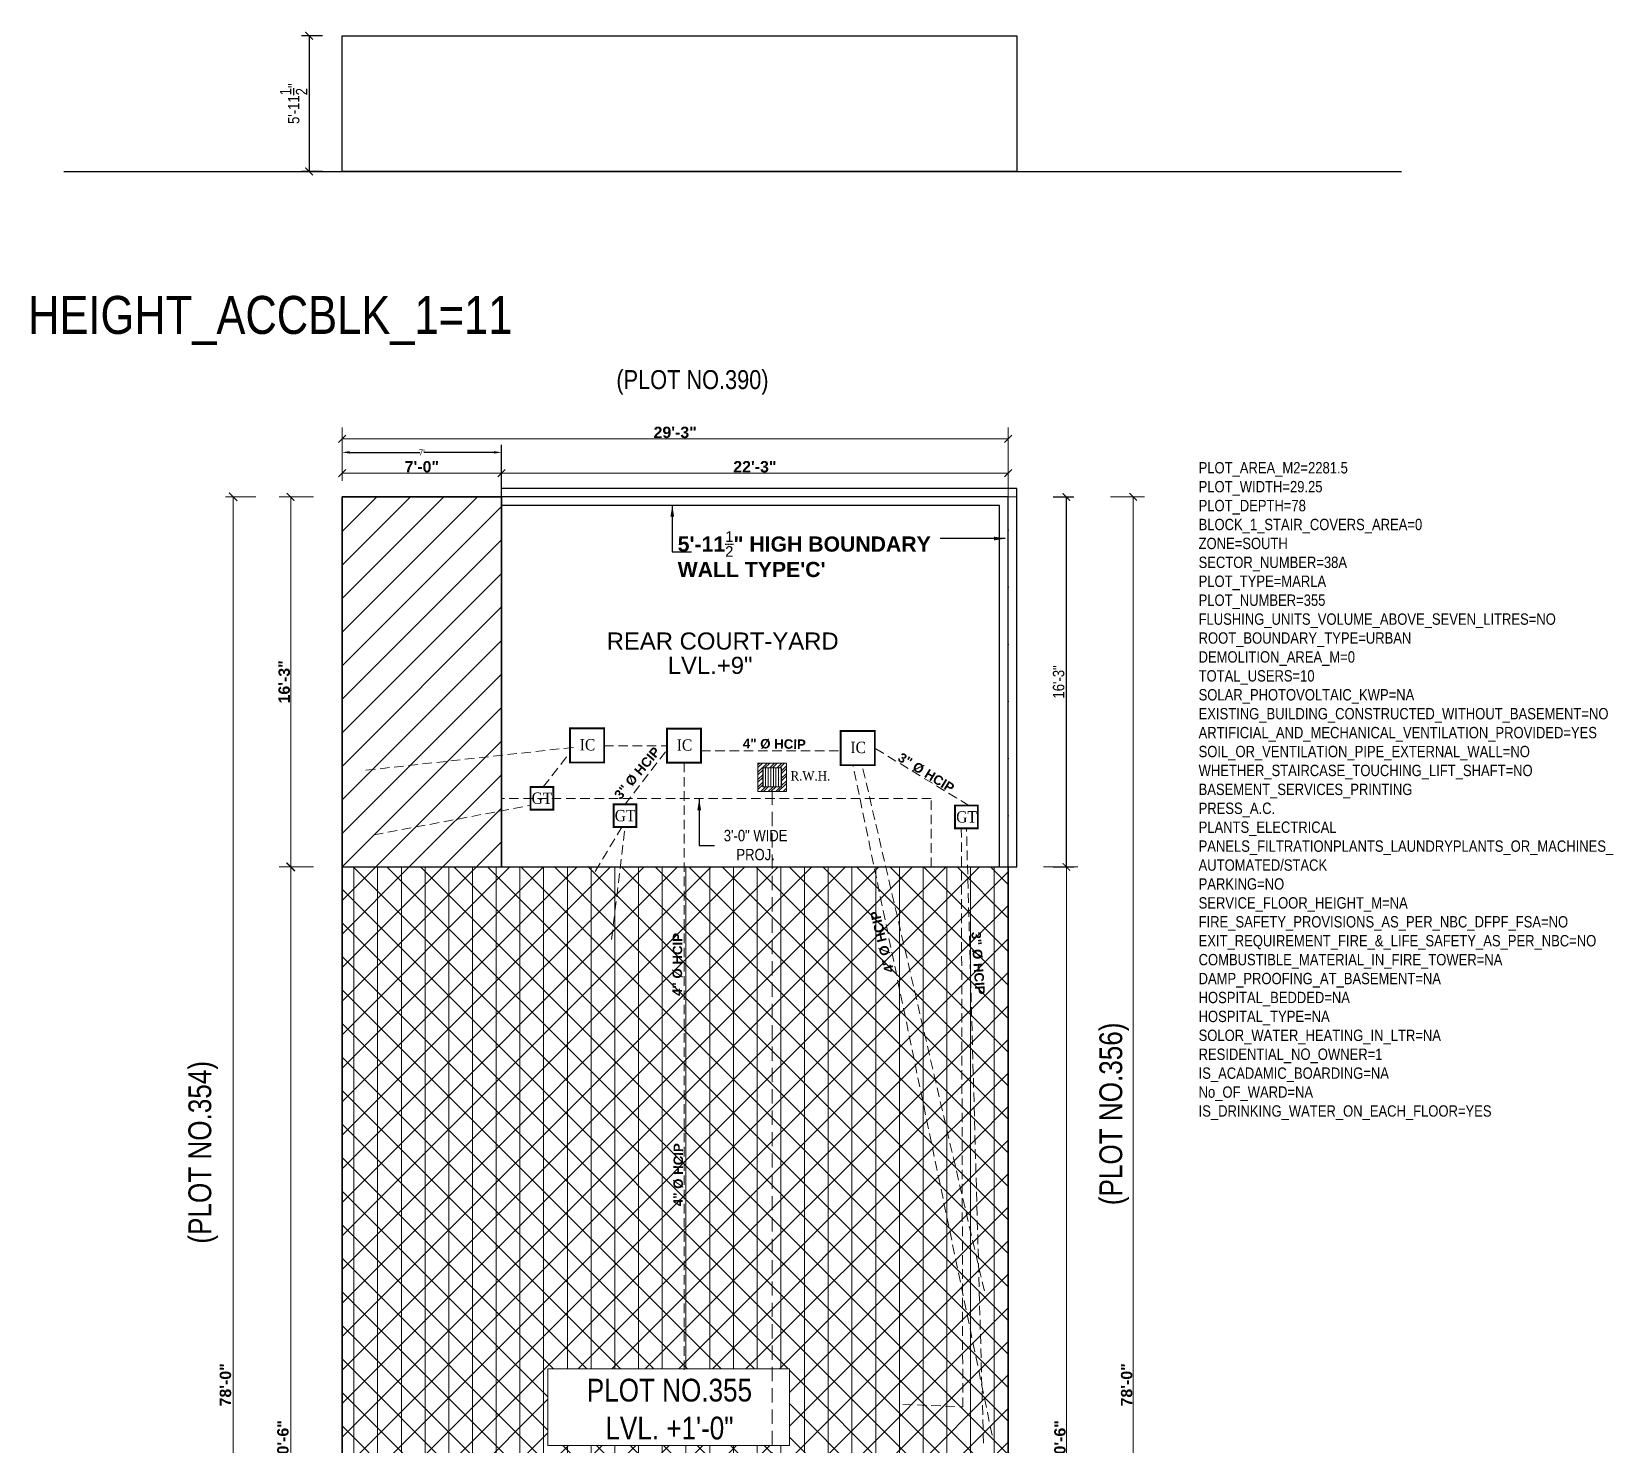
# Model space of a CAD drawing. Header units: feet. Extents: x 12125 to 16886, y -11859 to -10215.
# Drawn here: x 12125 to 12959, y -11117 to -10372 of the extents above; entities that cross this region are included whole.
import ezdxf

# ---------------------------------------------------------------- set-up
doc = ezdxf.new("R2010")
doc.units = ezdxf.units.FT
doc.header["$MEASUREMENT"] = 0
doc.header["$PDMODE"] = 2
for name, pattern in [('ACAD_ISO04W100', [30, 24, -3, 0, -3]), ('DASHED', [0.75, 0.5, -0.25]), ('HIDDEN', [0.375, 0.25, -0.125]), ('HIDDEN2', [0.1875, 0.125, -0.0625])]:
    doc.linetypes.add(name, pattern=pattern)
doc.layers.get('0').update_dxf_attribs({"lineweight": 30})
doc.layers.add('ACCBLK_1', color=7, linetype='Continuous')
doc.layers.add('ACCBLK_1_DIST_BOUNDARY', color=7, linetype='Continuous')
for name, color, linetype, plot in [('BLK_1_COVERED_AREA', 140, 'Continuous', False), ('BLK_1_LVL_0_BLDG_FOOT_PRINT', 1, 'Continuous', False), ('BLK_1_LVL_0_REAR_SETBACK', 11, 'Continuous', False), ('COMPOUNDWALL', 4, 'Continuous', False), ('PLAN_INFO', 1, 'Continuous', False), ('PLOT_BOUNDARY', 70, 'Continuous', False)]:
    doc.layers.add(name, color=color, linetype=linetype, plot=plot)
for name, color, linetype, lineweight in [('BOUNDARY', 181, 'Continuous', 25), ('center line', 253, 'ACAD_ISO04W100', 5), ('DIM 01', 7, 'Continuous', 9), ('dimensiom', 35, 'Continuous', 25), ('DOTTED', 15, 'DASHED', 18), ('HATCH', 9, 'Continuous', 20), ('P-SOIL', 6, 'Continuous', 18), ('P-STORM', 60, 'Continuous', 13), ('P-TEXT', 7, 'Continuous', 13), ('P-WASTE', 130, 'Continuous', 18), ('pub health ser', 22, 'Continuous', 30), ('SANTRY TEXT', 174, 'Continuous', 9), ('TEXT', 7, 'Continuous', 30), ('WALL', 10, 'Continuous', 30)]:
    doc.layers.add(name, color=color, linetype=linetype, lineweight=lineweight)
doc.styles.add('AR. FOOT', font='arialbd.ttf')
doc.styles.add('AR. TEXT 01', font='arialbd.ttf')
doc.styles.add('PLU', font='times.ttf', dxfattribs={"width": 0.9})
doc.styles.get("Standard").update_dxf_attribs({"font": 'ARIALN.TTF'})
doc.dimstyles.new('DIM 50', dxfattribs={"dimtxt": 6, "dimasz": 3, "dimexe": 6, "dimexo": 4, "dimgap": 0.3125, "dimtad": 1, "dimzin": 3, "dimdsep": 46, "dimlunit": 4, "dimtxsty": 'AR. TEXT 01', "dimblk": 'DOT', "dimcen": 0.09, "dimclrd": 256, "dimclre": 256, "dimclrt": 256, "dimazin": 0, "dimtfac": 0.8, "dimtofl": 0, "dimtmove": 1, "dimatfit": 3, "dimfxl": 6, "dimfxlon": 1, "dimfrac": 1, "dimtolj": 1, "dimtzin": 0, "dimlwd": -1, "dimlwe": -1, "dimarcsym": 1})
doc.dimstyles.get("Standard").update_dxf_attribs({"dimtxt": 6, "dimasz": 4, "dimexe": 4, "dimexo": 4, "dimgap": 1, "dimtad": 1, "dimdec": 1, "dimzin": 3, "dimdsep": 46, "dimlunit": 4, "dimtxsty": 'Standard', "dimblk": 'ARCHTICK', "dimcen": 0.09, "dimadec": 0, "dimazin": 0, "dimtfac": 1.005, "dimtdec": 1, "dimtofl": 0, "dimtmove": 2, "dimatfit": 3, "dimfxl": 4, "dimfxlon": 1, "dimtolj": 1, "dimtzin": 0, "dimarcsym": 0})
doc.dimstyles.new('STANDARD$0', dxfattribs={"dimscale": 0, "dimtxt": 3, "dimasz": 4, "dimexe": 4, "dimexo": 4, "dimgap": 0, "dimtad": 0, "dimdec": 1, "dimlfac": -1, "dimrnd": 0.5, "dimzin": 0, "dimdsep": 46, "dimlunit": 4, "dimtxsty": 'Standard', "dimcen": 0.09375, "dimdle": 6, "dimclrd": 256, "dimclre": 256, "dimclrt": 256, "dimadec": 0, "dimazin": 0, "dimtfac": 1, "dimtdec": 1, "dimtmove": 0, "dimatfit": 3, "dimldrblk": 'OBLIQUE', "dimfxl": 1, "dimtolj": 1, "dimtzin": 0, "dimlwd": -1, "dimlwe": -1, "dimarcsym": 0})
pattern_1 = [(-135, (-196454.782, 74953.631), (8.83883476, -8.83883476), [])]
pattern_2 = [(90, (-196454.782, 74953.631), (-12.5, 0), [])]

# ---------------------------------------------------------------- blocks, each defined once
blk = doc.blocks.new('_ArchTick')
at = {"color": 0, "linetype": 'ByBlock', "const_width": 0.15}
blk.add_lwpolyline([(-0.5, -0.5), (0.5, 0.5)], dxfattribs=at)
blk = doc.blocks.new('*D390')
at = {"layer": 'COMPOUNDWALL', "color": 0, "lineweight": -2, "transparency": 16777216}
for p, q in [((12278.59, -10374.47), (12267.59, -10374.47)), ((12271.59, -10374.47), (12271.59, -10445.97)), ((12278.59, -10445.97), (12267.59, -10445.97))]:
    blk.add_line(p, q, dxfattribs=at)
at = {"layer": 'Defpoints', "color": 0, "transparency": 16777216}
for p in [(12644.53, -10374.47), (12271.59, -10445.97), (12289.03, -10445.97)]:
    blk.add_point(p, dxfattribs=at)
at = {"layer": 'COMPOUNDWALL', "color": 0, "lineweight": -2, "transparency": 16777216, "xscale": 4, "yscale": 4, "zscale": 4}
for p, rotation in [((12271.59, -10374.47), 90), ((12271.59, -10445.97), 270)]:
    blk.add_blockref('_ArchTick', p, dxfattribs=dict(at, rotation=rotation))
at = {"layer": 'COMPOUNDWALL', "color": 0, "transparency": 16777216, "insert": (12263.48, -10410.22), "char_height": 6, "attachment_point": 5, "rotation": 90}
blk.add_mtext('\\A1;5\'-11{\\H1.005x;\\S1/2;}"', dxfattribs=at)
blk = doc.blocks.new('*D392')
at = {"layer": 'Defpoints', "color": 0, "transparency": 16777216}
for p in [(12289.03, -10604.98), (12289.03, -10612.98), (12373.03, -10612.98)]:
    blk.add_point(p, dxfattribs=at)
at = {"layer": 'DIM 01', "transparency": 16777216}
for p, q in [((12289.03, -10608.98), (12289.03, -10598.98)), ((12373.03, -10608.98), (12373.03, -10598.98)), ((12373.03, -10604.98), (12289.03, -10604.98))]:
    blk.add_line(p, q, dxfattribs=at)
at = {"layer": 'DIM 01', "transparency": 16777216, "xscale": 4, "yscale": 4, "zscale": 4, "rotation": 180}
blk.add_blockref('_ArchTick', (12289.03, -10604.98), dxfattribs=at)
at = {"layer": 'DIM 01', "transparency": 16777216, "xscale": 4, "yscale": 4, "zscale": 4}
blk.add_blockref('_ArchTick', (12373.03, -10604.98), dxfattribs=at)
at = {"layer": 'DIM 01', "transparency": 16777216, "insert": (12331.03, -10601.61), "char_height": 6, "attachment_point": 5, "style": 'AR. TEXT 01'}
blk.add_mtext('\\A1;7\'-0"', dxfattribs=at)
blk = doc.blocks.new('_Dot')
at = {"color": 0, "linetype": 'ByBlock', "lineweight": -2}
blk.add_line((-0.5, 0), (-1, 0), dxfattribs=at)
at = {"color": 0, "linetype": 'ByBlock', "const_width": 0.5}
blk.add_lwpolyline([(-0.25, 0, 1), (0.25, 0, 1)], format="xyb", close=True, dxfattribs=at)
blk = doc.blocks.new('*D393')
at = {"layer": 'Defpoints', "color": 0, "transparency": 16777216}
for p in [(12640.03, -10604.98), (12373.03, -10612.98), (12640.03, -10617.48)]:
    blk.add_point(p, dxfattribs=at)
at = {"layer": 'DIM 01', "transparency": 16777216}
for p, q in [((12373.03, -10608.98), (12373.03, -10598.98)), ((12640.03, -10613.48), (12640.03, -10598.98)), ((12373.03, -10604.98), (12640.03, -10604.98))]:
    blk.add_line(p, q, dxfattribs=at)
at = {"layer": 'DIM 01', "transparency": 16777216, "xscale": 4, "yscale": 4, "zscale": 4, "rotation": 180}
blk.add_blockref('_ArchTick', (12373.03, -10604.98), dxfattribs=at)
at = {"layer": 'DIM 01', "transparency": 16777216, "xscale": 4, "yscale": 4, "zscale": 4}
blk.add_blockref('_ArchTick', (12640.03, -10604.98), dxfattribs=at)
at = {"layer": 'DIM 01', "transparency": 16777216, "insert": (12506.53, -10601.61), "char_height": 6, "attachment_point": 5, "style": 'AR. TEXT 01'}
blk.add_mtext('\\A1;22\'-3"', dxfattribs=at)
blk = doc.blocks.new('*D394')
at = {"layer": 'Defpoints', "color": 0, "transparency": 16777216}
for p in [(12640.03, -10586.89), (12289.03, -10647.78), (12640.03, -10657.62)]:
    blk.add_point(p, dxfattribs=at)
at = {"layer": 'DIM 01', "transparency": 16777216}
for p, q in [((12289.03, -10598.89), (12289.03, -10580.89)), ((12640.03, -10598.89), (12640.03, -10580.89)), ((12289.03, -10586.89), (12640.03, -10586.89))]:
    blk.add_line(p, q, dxfattribs=at)
at = {"layer": 'DIM 01', "transparency": 16777216, "xscale": 4, "yscale": 4, "zscale": 4, "rotation": 180}
blk.add_blockref('_ArchTick', (12289.03, -10586.89), dxfattribs=at)
at = {"layer": 'DIM 01', "transparency": 16777216, "xscale": 4, "yscale": 4, "zscale": 4}
blk.add_blockref('_ArchTick', (12640.03, -10586.89), dxfattribs=at)
at = {"layer": 'DIM 01', "transparency": 16777216, "insert": (12464.53, -10583.51), "char_height": 6, "attachment_point": 5, "style": 'AR. TEXT 01'}
blk.add_mtext('\\A1;29\'-3"', dxfattribs=at)
blk = doc.blocks.new('*D395')
at = {"layer": 'Defpoints', "color": 0, "transparency": 16777216}
for p in [(12331.03, -10617.48), (12231.62, -11553.48), (12465.04, -11553.48)]:
    blk.add_point(p, dxfattribs=at)
at = {"layer": 'DIM 01', "transparency": 16777216}
for p, q in [((12243.62, -10617.48), (12227.62, -10617.48)), ((12231.62, -10617.48), (12231.62, -11553.48)), ((12243.62, -11553.48), (12227.62, -11553.48))]:
    blk.add_line(p, q, dxfattribs=at)
at = {"layer": 'DIM 01', "transparency": 16777216, "xscale": 4.5, "yscale": 4.5, "zscale": 4.5}
for p, rotation in [((12231.62, -10617.48), 90), ((12231.62, -11553.48), 270)]:
    blk.add_blockref('_ArchTick', p, dxfattribs=dict(at, rotation=rotation))
at = {"layer": 'DIM 01', "transparency": 16777216, "insert": (12227.55, -11085.48), "char_height": 6, "attachment_point": 5, "rotation": 90, "style": 'AR. TEXT 01'}
blk.add_mtext('\\A1;78\'-0"', dxfattribs=at)
blk = doc.blocks.new('*D397')
at = {"layer": 'Defpoints', "color": 0, "transparency": 16777216}
for p in [(12261.9, -10812.48), (12373.03, -10812.48), (12314.53, -11418.48)]:
    blk.add_point(p, dxfattribs=at)
at = {"layer": 'DIM 01', "transparency": 16777216}
for p, q in [((12273.9, -10812.48), (12257.9, -10812.48)), ((12261.9, -11418.48), (12261.9, -10812.48)), ((12273.9, -11418.48), (12257.9, -11418.48))]:
    blk.add_line(p, q, dxfattribs=at)
at = {"layer": 'DIM 01', "transparency": 16777216, "xscale": 4.5, "yscale": 4.5, "zscale": 4.5}
for p, rotation in [((12261.9, -10812.48), 90), ((12261.9, -11418.48), 270)]:
    blk.add_blockref('_ArchTick', p, dxfattribs=dict(at, rotation=rotation))
at = {"layer": 'DIM 01', "transparency": 16777216, "insert": (12257.84, -11115.48), "char_height": 6, "attachment_point": 5, "rotation": 90, "style": 'AR. TEXT 01'}
blk.add_mtext('\\A1;{\\fArial|b1|i0|c0|p34;50\'-6"}', dxfattribs=at)
blk = doc.blocks.new('*D398')
at = {"layer": 'Defpoints', "color": 0, "transparency": 16777216}
for p in [(12261.9, -10617.48), (12331.03, -10617.48), (12373.03, -10812.48)]:
    blk.add_point(p, dxfattribs=at)
at = {"layer": 'DIM 01', "transparency": 16777216}
for p, q in [((12273.9, -10617.48), (12255.9, -10617.48)), ((12261.9, -10812.48), (12261.9, -10617.48)), ((12273.9, -10812.48), (12255.9, -10812.48))]:
    blk.add_line(p, q, dxfattribs=at)
at = {"layer": 'DIM 01', "transparency": 16777216, "xscale": 4, "yscale": 4, "zscale": 4}
for p, rotation in [((12261.9, -10617.48), 90), ((12261.9, -10812.48), 270)]:
    blk.add_blockref('_ArchTick', p, dxfattribs=dict(at, rotation=rotation))
at = {"layer": 'DIM 01', "transparency": 16777216, "insert": (12258.52, -10714.98), "char_height": 6, "attachment_point": 5, "rotation": 90, "style": 'AR. TEXT 01'}
blk.add_mtext('\\A1;16\'-3"', dxfattribs=at)
blk = doc.blocks.new('*D400')
at = {"layer": 'Defpoints', "color": 0, "transparency": 16777216}
for p in [(12599.53, -10812.48), (12670.71, -10812.48), (12617.1, -11418.48)]:
    blk.add_point(p, dxfattribs=at)
at = {"layer": 'DIM 01', "transparency": 16777216}
for p, q in [((12658.71, -10812.48), (12676.71, -10812.48)), ((12670.71, -11418.48), (12670.71, -10812.48)), ((12658.71, -11418.48), (12676.71, -11418.48))]:
    blk.add_line(p, q, dxfattribs=at)
at = {"layer": 'DIM 01', "transparency": 16777216, "xscale": 4, "yscale": 4, "zscale": 4}
for p, rotation in [((12670.71, -10812.48), 90), ((12670.71, -11418.48), 270)]:
    blk.add_blockref('_ArchTick', p, dxfattribs=dict(at, rotation=rotation))
at = {"layer": 'DIM 01', "transparency": 16777216, "insert": (12667.34, -11115.48), "char_height": 6, "attachment_point": 5, "rotation": 90, "style": 'AR. TEXT 01'}
blk.add_mtext('\\A1;50\'-6"', dxfattribs=at)
blk = doc.blocks.new('*D401')
at = {"layer": 'BLK_1_LVL_0_REAR_SETBACK', "color": 0, "lineweight": -2, "transparency": 16777216}
for p, q in [((12663.71, -10617.48), (12674.71, -10617.48)), ((12670.71, -10812.48), (12670.71, -10617.48)), ((12663.71, -10812.48), (12674.71, -10812.48))]:
    blk.add_line(p, q, dxfattribs=at)
at = {"layer": 'Defpoints', "color": 0, "transparency": 16777216}
for p in [(12623.95, -10617.48), (12670.71, -10617.48), (12599.53, -10812.48)]:
    blk.add_point(p, dxfattribs=at)
at = {"layer": 'BLK_1_LVL_0_REAR_SETBACK', "color": 0, "lineweight": -2, "transparency": 16777216, "xscale": 4, "yscale": 4, "zscale": 4}
for p, rotation in [((12670.71, -10617.48), 90), ((12670.71, -10812.48), 270)]:
    blk.add_blockref('_ArchTick', p, dxfattribs=dict(at, rotation=rotation))
at = {"layer": 'BLK_1_LVL_0_REAR_SETBACK', "color": 0, "transparency": 16777216, "insert": (12666.64, -10714.98), "char_height": 6, "attachment_point": 5, "rotation": 90}
blk.add_mtext('\\A1;16\'-3"', dxfattribs=at)
blk = doc.blocks.new('*D402')
at = {"layer": 'Defpoints', "color": 0, "transparency": 16777216}
for p in [(12574.24, -10617.48), (12705.89, -10617.48), (12608.28, -11553.48)]:
    blk.add_point(p, dxfattribs=at)
at = {"layer": 'DIM 01', "transparency": 16777216}
for p, q in [((12693.89, -10617.48), (12711.89, -10617.48)), ((12705.89, -11553.48), (12705.89, -10617.48)), ((12693.89, -11553.48), (12711.89, -11553.48))]:
    blk.add_line(p, q, dxfattribs=at)
at = {"layer": 'DIM 01', "transparency": 16777216, "xscale": 4, "yscale": 4, "zscale": 4}
for p, rotation in [((12705.89, -10617.48), 90), ((12705.89, -11553.48), 270)]:
    blk.add_blockref('_ArchTick', p, dxfattribs=dict(at, rotation=rotation))
at = {"layer": 'DIM 01', "transparency": 16777216, "insert": (12702.51, -11085.48), "char_height": 6, "attachment_point": 5, "rotation": 90, "style": 'AR. TEXT 01'}
blk.add_mtext('\\A1;78\'-0"', dxfattribs=at)
blk = doc.blocks.new('fr df')
at = {"layer": 'P-STORM'}
h = blk.add_hatch(dxfattribs=at)
h.set_pattern_fill('STEEL', color=8, scale=1.014706, angle=-90, style=0)
h.set_pattern_definition([(315, (0, 0), (0.089688176, 0.089688176), []), (315, (0.06342, 0), (0.089688176, 0.089688176), [])])
h.paths.add_polyline_path([(552.252, -1363.059), (552.252, -1363.749), (552.942, -1363.749), (552.942, -1363.059)])
h.paths.add_polyline_path([(552.825, -1363.176), (552.825, -1363.633), (552.368, -1363.633), (552.368, -1363.176)], flags=16)
h = blk.add_hatch(dxfattribs=at)
h.set_pattern_fill('LINE', color=8, scale=0.5, angle=270, style=0)
h.paths.add_polyline_path([(552.368, -1363.633), (552.825, -1363.633), (552.825, -1363.176), (552.368, -1363.176)])
at = {"layer": 'P-STORM', "lineweight": 15}
for points in [[(552.252, -1363.059), (552.252, -1363.749), (552.942, -1363.749), (552.942, -1363.059)], [(552.368, -1363.176), (552.368, -1363.633), (552.825, -1363.633), (552.825, -1363.176)]]:
    blk.add_lwpolyline(points, close=True, dxfattribs=at)
blk = doc.blocks.new('*D459')
at = {"layer": 'ACCBLK_1_DIST_BOUNDARY', "transparency": 16777216}
for p, q in [((12293.03, -10593.99), (12329.91, -10593.99)), ((12369.03, -10593.99), (12332.16, -10593.99)), ((12373.03, -10613.48), (12373.03, -10589.99))]:
    blk.add_line(p, q, dxfattribs=at)
for points in [[(12293.03, -10593.33), (12293.03, -10594.66), (12289.03, -10593.99)], [(12369.03, -10593.33), (12369.03, -10594.66), (12373.03, -10593.99)]]:
    blk.add_solid(points, dxfattribs=at)
at = {"layer": 'Defpoints', "color": 0, "transparency": 16777216}
for p in [(12289.03, -10593.99), (12289.03, -10593.99), (12373.03, -10617.48)]:
    blk.add_point(p, dxfattribs=at)
at = {"layer": 'ACCBLK_1_DIST_BOUNDARY', "transparency": 16777216, "insert": (12331.03, -10593.99), "char_height": 3, "attachment_point": 5}
blk.add_mtext("\\A1;7'", dxfattribs=at)
blk = doc.blocks.new('_Oblique')
at = {"layer": 'dimensiom', "color": 0, "lineweight": -2}
blk.add_line((-0.5, -0.5), (0.5, 0.5), dxfattribs=at)

msp = doc.modelspace()

# ---------------------------------------------------------------- hatches: boundary and pattern name
at = {"layer": 'HATCH'}
h = msp.add_hatch(dxfattribs=at)
h.set_pattern_fill('ANSI31', color=256, scale=100, angle=180, style=0)
h.set_pattern_definition(pattern_1)
h.paths.add_polyline_path([(12373.034, -10812.483), (12373.034, -10622.003), (12373.034, -10622.003), (12373.034, -10621.983), (12373.034, -10621.983), (12373.034, -10621.963), (12373.034, -10621.963), (12373.034, -10617.483), (12373.034, -10617.483), (12289.034, -10617.483), (12289.034, -10617.483), (12289.034, -10812.483), (12289.034, -10812.483)])
h = msp.add_hatch(dxfattribs=at)
h.set_pattern_fill('ANSI31', color=256, scale=100, angle=180, style=0)
h.set_pattern_definition(pattern_1)
h.paths.add_polyline_path([(12469.199, -10812.483), (12373.034, -10812.483), (12289.034, -10812.483), (12289.034, -11418.483), (12284.534, -11418.483), (12284.534, -11436.483), (12293.534, -11436.483), (12293.534, -11418.483), (12469.199, -11418.483), (12469.199, -11117.425), (12397.385, -11117.425), (12397.385, -11077.018), (12469.199, -11077.018)])
h.paths.add_polyline_path([(12569.393, -10812.483), (12469.199, -10812.483), (12469.199, -11077.018), (12524.713, -11077.018), (12524.713, -11117.425), (12469.199, -11117.425), (12469.199, -11418.483), (12552.016, -11418.483), (12617.808, -11176.861), (12617.608, -11227.582), (12590.403, -11418.483), (12635.534, -11418.483), (12635.534, -11436.483), (12644.534, -11436.483), (12644.534, -11418.483), (12640.034, -11418.483), (12640.034, -10812.483), (12635.534, -10812.483), (12618.617, -10812.483), (12626.171, -11085.785)])
h.paths.add_polyline_path([(12615.399, -10812.483), (12575.527, -10812.483), (12615.842, -10985.866)], flags=16)
h.paths.add_polyline_path([(12575.527, -10812.483), (12569.393, -10812.483), (12615.972, -11036.692), (12615.842, -10985.866)], flags=17)
h.paths.add_polyline_path([(12618.617, -10812.483), (12615.399, -10812.483), (12615.842, -10985.866), (12624.43, -11022.8)], flags=17)
h.paths.add_polyline_path([(12617.608, -11227.582), (12617.808, -11176.861), (12552.016, -11418.483), (12590.403, -11418.483)], flags=17)
h.paths.add_polyline_path([(12624.43, -11022.8), (12615.842, -10985.866), (12615.972, -11036.692), (12626.171, -11085.785)], flags=17)
h.paths.add_polyline_path([(12318.675, -11261.794), (12323.845, -11295.154), (12334.027, -11293.577), (12328.857, -11260.216)], flags=24)
h.paths.add_polyline_path([(12332.913, -11251.677), (12345.429, -11285.111), (12355.079, -11281.498), (12342.563, -11248.065)], flags=24)
h.paths.add_polyline_path([(12471.176, -11384.143), (12471.366, -11348.444), (12461.062, -11348.389), (12460.872, -11384.088)], flags=9)
h.paths.add_polyline_path([(12471.073, -11254.75), (12471.262, -11219.051), (12460.959, -11218.996), (12460.769, -11254.695)], flags=9)
h.paths.add_polyline_path([(12471.511, -10992.263), (12471.701, -10956.564), (12461.398, -10956.509), (12461.208, -10992.208)], flags=9)
h.paths.add_polyline_path([(12471.076, -10881.44), (12471.266, -10845.742), (12460.962, -10845.687), (12460.772, -10881.386)], flags=9)
h.paths.add_polyline_path([(12586.95, -11293.399), (12598.693, -11259.686), (12588.962, -11256.297), (12577.22, -11290.01)], flags=24)
h.paths.add_polyline_path([(12617.588, -10846.081), (12620.013, -10881.697), (12630.293, -10880.997), (12627.867, -10845.381)], flags=25)
h.paths.add_polyline_path([(12583.098, -10867.692), (12574.631, -10833.012), (12564.621, -10835.456), (12573.089, -10870.136)], flags=25)
h = msp.add_hatch(dxfattribs=at)
h.set_pattern_fill('ANSI31', color=256, scale=100, angle=45, style=0)
h.set_pattern_definition(pattern_2)
h.paths.add_polyline_path([(12469.199, -10812.483), (12373.034, -10812.483), (12289.034, -10812.483), (12289.034, -11418.483), (12284.534, -11418.483), (12284.534, -11436.483), (12293.534, -11436.483), (12293.534, -11418.483), (12469.199, -11418.483), (12469.199, -11117.425), (12397.385, -11117.425), (12397.385, -11077.018), (12469.199, -11077.018)])
h.paths.add_polyline_path([(12569.393, -10812.483), (12469.199, -10812.483), (12469.199, -11077.018), (12524.713, -11077.018), (12524.713, -11117.425), (12469.199, -11117.425), (12469.199, -11418.483), (12552.016, -11418.483), (12617.808, -11176.861), (12617.608, -11227.582), (12590.403, -11418.483), (12635.534, -11418.483), (12635.534, -11436.483), (12644.534, -11436.483), (12644.534, -11418.483), (12640.034, -11418.483), (12640.034, -10812.483), (12635.534, -10812.483), (12618.617, -10812.483), (12626.171, -11085.785)])
h.paths.add_polyline_path([(12617.608, -11227.582), (12617.808, -11176.861), (12552.016, -11418.483), (12590.403, -11418.483)], flags=17)
h.paths.add_polyline_path([(12615.399, -10812.483), (12575.527, -10812.483), (12615.842, -10985.866)], flags=16)
h.paths.add_polyline_path([(12575.527, -10812.483), (12569.393, -10812.483), (12615.972, -11036.692), (12615.842, -10985.866)], flags=17)
h.paths.add_polyline_path([(12618.617, -10812.483), (12615.399, -10812.483), (12615.842, -10985.866), (12624.43, -11022.8)], flags=17)
h.paths.add_polyline_path([(12318.675, -11261.794), (12323.845, -11295.154), (12334.027, -11293.577), (12328.857, -11260.216)], flags=24)
h.paths.add_polyline_path([(12332.913, -11251.677), (12345.429, -11285.111), (12355.079, -11281.498), (12342.563, -11248.065)], flags=24)
h.paths.add_polyline_path([(12471.176, -11384.143), (12471.366, -11348.444), (12461.062, -11348.389), (12460.872, -11384.088)], flags=9)
h.paths.add_polyline_path([(12471.073, -11254.75), (12471.262, -11219.051), (12460.959, -11218.996), (12460.769, -11254.695)], flags=9)
h.paths.add_polyline_path([(12471.511, -10992.263), (12471.701, -10956.564), (12461.398, -10956.509), (12461.208, -10992.208)], flags=9)
h.paths.add_polyline_path([(12471.076, -10881.44), (12471.266, -10845.742), (12460.962, -10845.687), (12460.772, -10881.386)], flags=9)
h.paths.add_polyline_path([(12586.95, -11293.399), (12598.693, -11259.686), (12588.962, -11256.297), (12577.22, -11290.01)], flags=24)
h.paths.add_polyline_path([(12617.588, -10846.081), (12620.013, -10881.697), (12630.293, -10880.997), (12627.867, -10845.381)], flags=25)
h.paths.add_polyline_path([(12583.098, -10867.692), (12574.631, -10833.012), (12564.621, -10835.456), (12573.089, -10870.136)], flags=25)
h = msp.add_hatch(dxfattribs=at)
h.set_pattern_fill('ANSI31', color=256, scale=100, angle=90, style=0)
h.set_pattern_definition([(135, (-196454.782, 74953.631), (-8.83883476, -8.83883476), [])])
h.paths.add_polyline_path([(12373.034, -10812.483), (12289.034, -10812.483), (12289.034, -11418.483), (12284.534, -11418.483), (12284.534, -11436.483), (12293.534, -11436.483), (12293.534, -11418.483), (12469.199, -11418.483), (12469.199, -11117.425), (12397.385, -11117.425), (12397.385, -11077.018), (12469.199, -11077.018), (12469.199, -10812.483)])
h.paths.add_polyline_path([(12569.393, -10812.483), (12469.199, -10812.483), (12469.199, -11077.018), (12524.713, -11077.018), (12524.713, -11117.425), (12469.199, -11117.425), (12469.199, -11418.483), (12552.016, -11418.483), (12617.808, -11176.861), (12617.608, -11227.582), (12590.403, -11418.483), (12635.534, -11418.483), (12635.534, -11436.483), (12644.534, -11436.483), (12644.534, -11418.483), (12640.034, -11418.483), (12640.034, -10812.483), (12635.534, -10812.483), (12618.617, -10812.483), (12626.171, -11085.785)])
h.paths.add_polyline_path([(12615.399, -10812.483), (12575.527, -10812.483), (12615.842, -10985.866)], flags=16)
h.paths.add_polyline_path([(12618.617, -10812.483), (12615.399, -10812.483), (12615.842, -10985.866), (12624.43, -11022.8)], flags=17)
h.paths.add_polyline_path([(12575.527, -10812.483), (12569.393, -10812.483), (12615.972, -11036.692), (12615.842, -10985.866)], flags=17)
h.paths.add_polyline_path([(12624.43, -11022.8), (12615.842, -10985.866), (12615.972, -11036.692), (12626.171, -11085.785)], flags=17)
h.paths.add_polyline_path([(12617.608, -11227.582), (12617.808, -11176.861), (12552.016, -11418.483), (12590.403, -11418.483)], flags=17)
h.paths.add_polyline_path([(12318.675, -11261.794), (12323.845, -11295.154), (12334.027, -11293.577), (12328.857, -11260.216)], flags=24)
h.paths.add_polyline_path([(12332.913, -11251.677), (12345.429, -11285.111), (12355.079, -11281.498), (12342.563, -11248.065)], flags=24)
h.paths.add_polyline_path([(12471.176, -11384.143), (12471.366, -11348.444), (12461.062, -11348.389), (12460.872, -11384.088)], flags=9)
h.paths.add_polyline_path([(12471.073, -11254.75), (12471.262, -11219.051), (12460.959, -11218.996), (12460.769, -11254.695)], flags=9)
h.paths.add_polyline_path([(12471.511, -10992.263), (12471.701, -10956.564), (12461.398, -10956.509), (12461.208, -10992.208)], flags=9)
h.paths.add_polyline_path([(12471.076, -10881.44), (12471.266, -10845.742), (12460.962, -10845.687), (12460.772, -10881.386)], flags=9)
h.paths.add_polyline_path([(12586.95, -11293.399), (12598.693, -11259.686), (12588.962, -11256.297), (12577.22, -11290.01)], flags=24)
h.paths.add_polyline_path([(12617.588, -10846.081), (12620.013, -10881.697), (12630.293, -10880.997), (12627.867, -10845.381)], flags=25)
h.paths.add_polyline_path([(12583.098, -10867.692), (12574.631, -10833.012), (12564.621, -10835.456), (12573.089, -10870.136)], flags=25)
h = msp.add_hatch(dxfattribs=at)
h.set_pattern_fill('ANSI31', color=256, scale=100, angle=45, style=0)
h.set_pattern_definition(pattern_2)
h.paths.add_polyline_path([(12626.171, -11085.785), (12624.43, -11022.8), (12624.43, -11022.8), (12615.842, -10985.866), (12615.842, -10985.866), (12615.972, -11036.692), (12615.972, -11036.692)])

# ---------------------------------------------------------------- linework, layer by layer
msp.add_line((12142.382, -10445.968), (12847.384, -10445.968))
msp.add_lwpolyline([(12289.034, -10374.468), (12644.534, -10374.468), (12644.534, -10445.968), (12289.034, -10445.968)], close=True)
at = {"layer": 'ACCBLK_1'}
msp.add_lwpolyline([(12373.034, -10617.483), (12289.034, -10617.483), (12289.034, -10812.483), (12373.034, -10812.483)], close=True, dxfattribs=at)
at = {"layer": 'BLK_1_COVERED_AREA'}
msp.add_lwpolyline([(12289.034, -10812.483), (12289.034, -10617.483), (12373.034, -10617.483), (12373.034, -10812.483), (12640.034, -10812.483), (12640.034, -11418.483), (12289.034, -11418.483), (12289.034, -10812.483)], dxfattribs=at)
at = {"layer": 'BLK_1_LVL_0_BLDG_FOOT_PRINT', "color": 25}
msp.add_lwpolyline([(12289.034, -10812.483), (12640.034, -10812.483), (12640.034, -11418.483), (12289.034, -11418.483)], close=True, dxfattribs=at)
at = {"layer": 'BLK_1_LVL_0_REAR_SETBACK'}
msp.add_lwpolyline([(12373.034, -10812.483), (12640.034, -10812.483), (12640.034, -10617.483), (12373.034, -10617.483)], close=True, dxfattribs=at)
at = {"layer": 'BOUNDARY', "ltscale": 10}
for p, q in [((12644.534, -10612.983), (12373.034, -10612.983)), ((12373.034, -10617.483), (12373.034, -10612.983)), ((12644.534, -10812.483), (12644.534, -10612.983)), ((12635.534, -10621.983), (12373.034, -10621.983)), ((12635.534, -10812.483), (12635.534, -10621.983))]:
    msp.add_line(p, q, dxfattribs=at)
at = {"layer": 'center line'}
for p, q in [((12644.534, -10617.483), (12289.034, -10617.483)), ((12640.034, -10812.483), (12640.034, -10612.983))]:
    msp.add_line(p, q, dxfattribs=at)
at = {"layer": 'DIM 01'}
msp.add_line((12373.034, -10812.483), (12289.034, -10812.483), dxfattribs=at)
msp.add_lwpolyline([(12397.385, -11077.018), (12524.713, -11077.018), (12524.713, -11117.425), (12397.385, -11117.425)], close=True, dxfattribs=at)
at = {"layer": 'DOTTED', "ltscale": 10}
for p, q in [((12599.534, -10776.483), (12373.034, -10776.483)), ((12599.534, -10812.483), (12599.534, -10776.483))]:
    msp.add_line(p, q, dxfattribs=at)
at = {"layer": 'P-SOIL', "linetype": 'DASHED', "ltscale": 10}
for p, q in [((12478.199, -10751.255), (12551.745, -10751.255)), ((12469.199, -10757.608), (12469.199, -11078.253))]:
    msp.add_line(p, q, dxfattribs=at)
for points in [[(12301.572, -10761.542), (12413.432, -10749.194)], [(12427.104, -10748.608), (12460.199, -10748.608)], [(12438.109, -10779.498), (12460.199, -10750.778)], [(12619.319, -10780.146), (12569.745, -10749.868)], [(12631.63, -11112.057), (12558.254, -10758.868)], [(12627.496, -11035.983), (12563.061, -10758.868)]]:
    msp.add_lwpolyline(points, dxfattribs=at)
at = {"layer": 'P-STORM', "linetype": 'HIDDEN', "ltscale": 30}
msp.add_line((12515.676, -10772.208), (12515.676, -11567.276), dxfattribs=at)
at = {"layer": 'P-WASTE', "linetype": 'DASHED', "ltscale": 10}
for points in [[(12394.981, -10770.324), (12409.104, -10752.213)], [(12305.709, -10795.632), (12305.709, -10795.632), (12388.178, -10780.041)], [(12422.441, -10814.844), (12436.404, -10791.498)], [(12431.05, -10850.663), (12438.109, -10791.498)], [(12584.534, -11095.776), (12616.127, -11097.074), (12615.347, -10792.146)], [(12627.014, -11116.253), (12618.055, -10792.146)]]:
    msp.add_lwpolyline(points, dxfattribs=at)
at = {"layer": 'PLOT_BOUNDARY'}
msp.add_lwpolyline([(12289.034, -11553.483), (12640.034, -11553.483), (12640.034, -10617.483), (12289.034, -10617.483)], close=True, dxfattribs=at)
at = {"layer": 'pub health ser', "const_width": 1}
for points in [[(12427.104, -10757.446), (12409.104, -10757.446), (12409.104, -10739.446), (12427.104, -10739.446), (12427.104, -10757.446)], [(12478.199, -10757.608), (12460.199, -10757.608), (12460.199, -10739.608), (12478.199, -10739.608), (12478.199, -10757.608)], [(12569.745, -10758.868), (12551.745, -10758.868), (12551.745, -10740.868), (12569.745, -10740.868), (12569.745, -10758.868)], [(12388.288, -10770.324), (12388.288, -10782.324), (12400.288, -10782.324), (12400.288, -10770.324), (12388.288, -10770.324)], [(12432.109, -10779.498), (12432.109, -10791.498), (12444.109, -10791.498), (12444.109, -10779.498), (12432.109, -10779.498)], [(12612.055, -10780.146), (12612.055, -10792.146), (12624.055, -10792.146), (12624.055, -10780.146), (12612.055, -10780.146)]]:
    msp.add_lwpolyline(points, dxfattribs=at)
at = {"layer": 'WALL', "ltscale": 5}
for p, q in [((12289.034, -10617.483), (12289.034, -11418.483)), ((12289.034, -10617.483), (12373.034, -10617.483)), ((12373.034, -10812.483), (12640.034, -10812.483)), ((12635.534, -10812.483), (12644.534, -10812.483)), ((12640.034, -11418.483), (12640.034, -10812.483))]:
    msp.add_line(p, q, dxfattribs=at)
at = {"layer": 'WALL', "ltscale": 10}
for q in [(12373.034, -10617.483), (12373.034, -10812.483), (12373.034, -10621.983)]:
    msp.add_line((12373.034, -10621.983), q, dxfattribs=at)

# ---------------------------------------------------------------- block references
at = {"layer": 'P-STORM', "extrusion": (0, 0, -1), "xscale": 21.73913043338689, "yscale": 21.73913043338689, "zscale": -21.73913043349489}
msp.add_blockref('fr df', (-24528.648, 18873.981), dxfattribs=at)

# ---------------------------------------------------------------- texts
at = {"layer": 'ACCBLK_1', "insert": (12123.5, -10511.567), "char_height": 20, "attachment_point": 1}
msp.add_mtext_dynamic_manual_height_columns('HEIGHT_ACCBLK_1=11', width=7.71384, gutter_width=5, heights=[0], dxfattribs=at)
at = {"layer": 'HATCH', "insert": (12463.724, -10958.092), "char_height": 5, "width": 69.42303, "attachment_point": 3, "rotation": 89.695412, "style": 'AR. FOOT'}
msp.add_mtext('{\\fArial|b1|i0|c0|p34;4" Ø HCIP}', dxfattribs=at)
at = {"layer": 'P-TEXT', "style": 'PLU', "width": 0.9}
for s, p in [('IC', (12414.28, -10751.093)), ('IC', (12465.375, -10751.255)), ('IC', (12556.921, -10752.515)), ('GT', (12388.891, -10779.286)), ('GT', (12432.713, -10788.46)), ('GT', (12612.658, -10789.108))]:
    msp.add_text(s, height=6, dxfattribs=at).set_placement(p)
at = {"layer": 'P-TEXT', "color": 5, "insert": (12525.34, -10761.99), "char_height": 5, "width": 7.97347, "attachment_point": 1, "style": 'PLU'}
msp.add_mtext('R.W.H.', dxfattribs=at)
at = {"layer": 'PLAN_INFO', "insert": (12740.404, -10599.113), "char_height": 5.9816, "attachment_point": 1}
msp.add_mtext_dynamic_manual_height_columns('PLOT_AREA_M2=2281.5\\PPLOT_WIDTH=29.25\\PPLOT_DEPTH=78\\PBLOCK_1_STAIR_COVERS_AREA=0\\PZONE=SOUTH\\PSECTOR_NUMBER=38A\\PPLOT_TYPE=MARLA\\PPLOT_NUMBER=355\\PFLUSHING_UNITS_VOLUME_ABOVE_SEVEN_LITRES=NO\\PROOT_BOUNDARY_TYPE=URBAN\\PDEMOLITION_AREA_M=0\\PTOTAL_USERS=10\\PSOLAR_PHOTOVOLTAIC_KWP=NA\\PEXISTING_BUILDING_CONSTRUCTED_WITHOUT_BASEMENT=NO\\PARTIFICIAL_AND_MECHANICAL_VENTILATION_PROVIDED=YES\\PSOIL_OR_VENTILATION_PIPE_EXTERNAL_WALL=NO\\PWHETHER_STAIRCASE_TOUCHING_LIFT_SHAFT=NO\\PBASEMENT_SERVICES_PRINTING PRESS_A.C. PLANTS_ELECTRICAL PANELS_FILTRATIONPLANTS_LAUNDRYPLANTS_OR_MACHINES_ AUTOMATED/STACK PARKING=NO\\PSERVICE_FLOOR_HEIGHT_M=NA\\PFIRE_SAFETY_PROVISIONS_AS_PER_NBC_DFPF_FSA=NO\\PEXIT_REQUIREMENT_FIRE_&_LIFE_SAFETY_AS_PER_NBC=NO\\PCOMBUSTIBLE_MATERIAL_IN_FIRE_TOWER=NA\\PDAMP_PROOFING_AT_BASEMENT=NA\\PHOSPITAL_BEDDED=NA  \\PHOSPITAL_TYPE=NA\\PSOLOR_WATER_HEATING_IN_LTR=NA\\PRESIDENTIAL_NO_OWNER=1\\PIS_ACADAMIC_BOARDING=NA\\PNo_OF_WARD=NA  \\PIS_DRINKING_WATER_ON_EACH_FLOOR=YES', width=89.99066, gutter_width=5, heights=[373.899], dxfattribs=at)
at = {"layer": 'SANTRY TEXT', "ltscale": 12, "char_height": 5, "width": 69.42303, "attachment_point": 3, "style": 'AR. FOOT'}
for s, insert, rotation in [('{\\fArial|b1|i0|c0|p34;4" Ø HCIP}', (12533.45, -10745.346), 359.217632), ('{\\fArial|b1|i0|c0|p34;3" Ø HCIP}', (12453.25, -10748.719), 50.102184), ('{\\fArial|b1|i0|c0|p34;3" Ø HCIP}', (12612.262, -10769.369), 328.335666), ('{\\fArial|b1|i0|c0|p34;4" Ø HCIP}', (12567.262, -10836.428), 103.720429), ('{\\fArial|b1|i0|c0|p34;4" Ø HCIP}', (12463.288, -10847.27), 89.695412), ('{\\fArial|b1|i0|c0|p34;3" Ø HCIP}', (12627.857, -10879.589), 273.896026)]:
    msp.add_mtext(s, dxfattribs=dict(at, insert=insert, rotation=rotation))
at = {"layer": 'TEXT', "linetype": 'HIDDEN2'}
for s, insert, char_height, width, attachment_point in [('\\A1;(PLOT NO.390)', (12433.547, -10550.657), 10, 119.45601, 1), ('\\A1;{\\fArial|b1|i0|c0|p34;\\H2x;5\'-11\\fArial|b0|i0|c0|p0;{\\H0.7x;\\S1/2;}\\fArial|b1|i0|c0|p34;" HIGH BOUNDARY WALL TYPE\'C\'}', (12465.872, -10635.607, -0.904), 4, 155.58129, 1), ('\\A1;{\\fArial|b0|i0|c0|p34;REAR COURT-YARD}', (12489.576, -10688.933), 9, 262.31216, 2), ('\\A1;{\\fArial|b0|i0|c0|p34;LVL.+9"}', (12482.958, -10701.76), 9, 100.11875, 2)]:
    msp.add_mtext(s, dxfattribs=dict(at, insert=insert, char_height=char_height, width=width, attachment_point=attachment_point))
at = {"layer": 'TEXT', "ltscale": 10, "insert": (12506.944, -10809.059), "char_height": 6, "width": 51.84599, "attachment_point": 8}
msp.add_mtext('\\A1;3\'-0" WIDE PROJ.', dxfattribs=at)
at = {"layer": 'TEXT', "linetype": 'HIDDEN2', "char_height": 12, "width": 147.71007, "attachment_point": 1, "rotation": 90}
for s, insert in [('\\A1;(PLOT NO.356)', (12688.137, -10990.767)), ('\\A1;(PLOT NO.354)', (12208.023, -11011.037))]:
    msp.add_mtext(s, dxfattribs=dict(at, insert=insert))
at = {"layer": 'TEXT', "insert": (12461.521, -11082.253), "char_height": 12, "width": 152.44783, "attachment_point": 2}
msp.add_mtext('\\A1;PLOT NO.355\\PLVL. +1\'-0"', dxfattribs=at)

# ---------------------------------------------------------------- dimensions: what is measured, and where the dimension line sits
at = {"layer": 'ACCBLK_1_DIST_BOUNDARY'}
dim = msp.add_linear_dim(base=(12289.034, -10593.994), p1=(12373.034, -10617.483), p2=(12289.034, -10593.994), dimstyle='STANDARD$0', override={"dimscale": 1}, dxfattribs=at)
dim.commit()
dim.dimension.update_dxf_attribs({"geometry": '*D459', "text_midpoint": (12331.034, -10593.994)})
at = {"layer": 'BLK_1_LVL_0_REAR_SETBACK', "color": 2}
dim = msp.add_linear_dim(base=(12670.708, -10617.483), p1=(12599.534, -10812.483), p2=(12623.955, -10617.483), angle=90, dimstyle='Standard', override={"dimfxl": 7}, dxfattribs=at)
dim.commit()
dim.dimension.update_dxf_attribs({"geometry": '*D401', "text_midpoint": (12666.645, -10714.983)})
at = {"layer": 'COMPOUNDWALL', "color": 2}
dim = msp.add_linear_dim(base=(12271.586, -10445.968), p1=(12644.534, -10374.468), p2=(12289.034, -10445.968), angle=90, dimstyle='Standard', override={"dimfxl": 7}, dxfattribs=at)
dim.commit()
dim.dimension.update_dxf_attribs({"geometry": '*D390', "text_midpoint": (12263.475, -10410.218)})
at = {"layer": 'DIM 01'}
for base, p1, p2, picture, middle in [((12640.034, -10586.89), (12289.034, -10647.78), (12640.034, -10657.622), '*D394', (12464.534, -10583.512)), ((12289.034, -10604.983), (12373.034, -10612.983), (12289.034, -10612.983), '*D392', (12331.034, -10601.611)), ((12640.034, -10604.983), (12373.034, -10612.983), (12640.034, -10617.483), '*D393', (12506.534, -10601.611))]:
    dim = msp.add_linear_dim(base=base, p1=p1, p2=p2, dimstyle='DIM 50', override={"dimtxt": 6, "dimasz": 4, "dimlfac": 1, "dimblk1": 'ArchTick', "dimblk2": 'ArchTick', "dimsah": 1, "dimfxl": 12}, dxfattribs=at)
    dim.commit()
    dim.dimension.update_dxf_attribs({"geometry": picture, "text_midpoint": middle})
for base, p1, p2, override, picture, middle in [((12231.618, -11553.483), (12331.034, -10617.483), (12465.037, -11553.483), {"dimasz": 4.5, "dimexe": 4, "dimgap": 1, "dimlfac": 1, "dimblk1": 'ArchTick', "dimblk2": 'ArchTick', "dimsah": 1, "dimfxl": 12}, '*D395', (12227.552, -11085.483)), ((12261.897, -10617.483), (12373.034, -10812.483), (12331.034, -10617.483), {"dimtxt": 6, "dimasz": 4, "dimlfac": 1, "dimblk1": 'ArchTick', "dimblk2": 'ArchTick', "dimsah": 1, "dimfxl": 12}, '*D398', (12258.524, -10714.983)), ((12705.886, -10617.483), (12608.28, -11553.483), (12574.24, -10617.483), {"dimtxt": 6, "dimasz": 4, "dimlfac": 1, "dimblk1": 'ArchTick', "dimblk2": 'ArchTick', "dimsah": 1, "dimfxl": 12}, '*D402', (12702.507, -11085.483)), ((12670.708, -10812.483), (12617.101, -11418.483), (12599.534, -10812.483), {"dimtxt": 6, "dimasz": 4, "dimlfac": 1, "dimblk1": 'ArchTick', "dimblk2": 'ArchTick', "dimsah": 1, "dimfxl": 12}, '*D400', (12667.335, -11115.483))]:
    dim = msp.add_linear_dim(base=base, p1=p1, p2=p2, angle=90, dimstyle='DIM 50', override=override, dxfattribs=at)
    dim.commit()
    dim.dimension.update_dxf_attribs({"geometry": picture, "text_midpoint": middle})
dim = msp.add_linear_dim(base=(12261.897, -10812.483), p1=(12314.534, -11418.483), p2=(12373.034, -10812.483), angle=90, text='{\\fArial|b1|i0|c0|p34;<>}', dimstyle='DIM 50', override={"dimasz": 4.5, "dimexe": 4, "dimgap": 1, "dimlfac": 1, "dimblk1": 'ArchTick', "dimblk2": 'ArchTick', "dimsah": 1, "dimfxl": 12}, dxfattribs=at)
dim.commit()
dim.dimension.update_dxf_attribs({"geometry": '*D397', "text_midpoint": (12257.837, -11115.483)})

# ---------------------------------------------------------------- leaders
at = {"layer": 'TEXT'}
for points, override in [([(12463.033, -10621.94, -0.904), (12463.033, -10646.432, -0.904), (12473.148, -10646.432, -0.904)], {"dimscale": 1, "dimtxt": 7, "dimasz": 6, "dimgap": 2.5, "dimtad": 0, "dimclrd": 256, "dimfxl": 12, "dimlwd": -1}), ([(12638.544, -10639.421, -0.904), (12604.12, -10639.421, -0.904)], {"dimscale": 1, "dimasz": 6, "dimgap": 2.5, "dimtad": 0, "dimclrd": 256, "dimlwd": -1})]:
    msp.add_leader(points, dimstyle='DIM 50', override=override, dxfattribs=at)
at = {"layer": 'TEXT', "ltscale": 10}
msp.add_leader([(12477.212, -10776.649), (12477.212, -10801.165), (12485.191, -10801.165)], dimstyle='DIM 50', override={"dimasz": 6, "dimgap": 2.5, "dimtad": 0}, dxfattribs=at)

doc.saveas('drawing.dxf')
